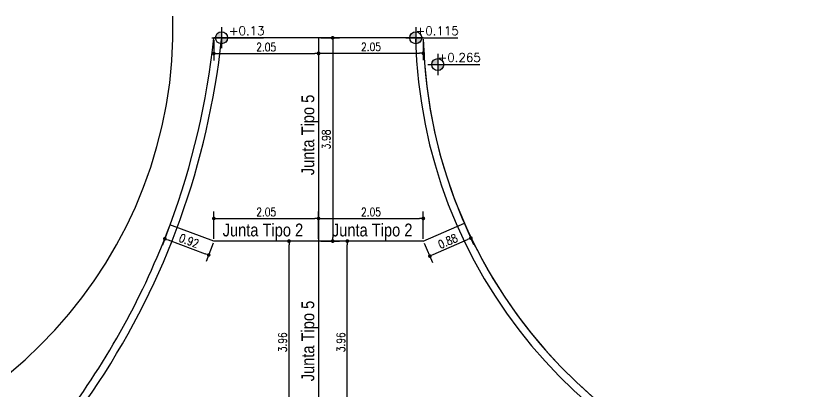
# Model space of a CAD drawing. Header units: millimetres. Extents: x 28448 to 57563, y -116865 to -58388.
# Drawn here: x 28774.42 to 28790.09, y -58446.92 to -58439.56 of the extents above; entities that cross this region are included whole.
import ezdxf

# ---------------------------------------------------------------- set-up
doc = ezdxf.new("R2010")
doc.units = ezdxf.units.MM
doc.header["$PDMODE"] = 35
doc.header["$PDSIZE"] = 0.5
doc.layers.get('DEFPOINTS').update_dxf_attribs({"color": 252, "lineweight": 5})
for name, color, linetype in [('-PA-Cotas', 4, 'Continuous'), ('-PA-Nivel Cero', 251, 'Continuous'), ('Proyecto de Pavimento', 4, 'Continuous')]:
    doc.layers.add(name, color=color, linetype=linetype)
doc.styles.add('Angosta', font='romans.shx', dxfattribs={"width": 0.8})
doc.styles.add('ARIAL', font='ARIALN.TTF')
doc.styles.add('romans', font='romans.shx')
doc.dimstyles.new('JC_1@100', dxfattribs={"dimscale": 0.9, "dimtxt": 0.18, "dimasz": 0.08, "dimexe": 0.15, "dimexo": 0.05, "dimgap": 0.05, "dimtad": 1, "dimzin": 1, "dimdsep": 46, "dimtxsty": 'Angosta', "dimblk1": 'DOT', "dimblk2": 'DOT', "dimsah": 1, "dimcen": 0.09, "dimclrd": 2, "dimclre": 1, "dimclrt": 3, "dimaunit": 1, "dimadec": 3, "dimazin": 0, "dimtfac": 1.8, "dimtmove": 2, "dimatfit": 3, "dimldrblk": 'DOT', "dimfxl": 0.15, "dimtolj": 1, "dimtzin": 0, "dimarcsym": 0})

# ---------------------------------------------------------------- blocks, each defined once
blk = doc.blocks.new('A$C445B3242')
h = blk.add_hatch(color=256)
h.paths.add_polyline_path([(0.195, 0.389, 0.414214), (0, 0.195), (0.195, 0.195)])
h.paths.add_polyline_path([(0.195, 0, 0.414214), (0.389, 0.195), (0.195, 0.195)])
for p, q in [((0.197, 0.544), (0.197, -0.147)), ((0.195, 0.389), (0.195, 0)), ((-0.123, 0.194), (1.565, 0.194)), ((0, 0.195), (0.389, 0.195))]:
    blk.add_line(p, q)
blk.add_circle((0.195, 0.195), 0.195)
blk = doc.blocks.new('_Dot')
at = {"color": 0, "linetype": 'ByBlock', "lineweight": -2}
blk.add_line((-0.5, 0), (-1, 0), dxfattribs=at)
at = {"color": 0, "linetype": 'ByBlock', "const_width": 0.5}
blk.add_lwpolyline([(-0.25, 0, 1), (0.25, 0, 1)], format="xyb", close=True, dxfattribs=at)
blk = doc.blocks.new('*D819')
at = {"layer": 'DEFPOINTS', "color": 0, "transparency": 16777216}
for p in [(28779.759, -58443.965), (28780.338, -58443.965), (28780.338, -58447.927)]:
    blk.add_point(p, dxfattribs=at)
at = {"layer": 'Proyecto de Pavimento', "color": 1, "lineweight": -2, "transparency": 16777216}
for p, q in [((28780.293, -58443.965), (28779.624, -58443.965)), ((28780.293, -58447.927), (28779.624, -58447.927))]:
    blk.add_line(p, q, dxfattribs=at)
at = {"layer": 'Proyecto de Pavimento', "color": 2, "lineweight": -2, "transparency": 16777216}
blk.add_line((28779.759, -58447.855), (28779.759, -58444.037), dxfattribs=at)
at = {"layer": 'Proyecto de Pavimento', "color": 2, "lineweight": -2, "transparency": 16777216, "xscale": 0.072, "yscale": 0.072, "zscale": 0.072}
for p, rotation in [((28779.759, -58443.965), 90), ((28779.759, -58447.927), 270)]:
    blk.add_blockref('_Dot', p, dxfattribs=dict(at, rotation=rotation))
at = {"layer": 'Proyecto de Pavimento', "color": 3, "transparency": 16777216, "insert": (28779.633, -58445.946), "char_height": 0.162, "attachment_point": 5, "rotation": 90, "style": 'Angosta'}
blk.add_mtext('\\A1;3.96', dxfattribs=at)
blk = doc.blocks.new('*D820')
at = {"layer": 'DEFPOINTS', "color": 0, "transparency": 16777216}
for p in [(28780.9, -58443.965), (28781.479, -58443.965), (28781.479, -58447.927)]:
    blk.add_point(p, dxfattribs=at)
at = {"layer": 'Proyecto de Pavimento', "color": 1, "lineweight": -2, "transparency": 16777216}
for p, q in [((28781.434, -58443.965), (28780.765, -58443.965)), ((28781.434, -58447.927), (28780.765, -58447.927))]:
    blk.add_line(p, q, dxfattribs=at)
at = {"layer": 'Proyecto de Pavimento', "color": 2, "lineweight": -2, "transparency": 16777216}
blk.add_line((28780.9, -58447.855), (28780.9, -58444.037), dxfattribs=at)
at = {"layer": 'Proyecto de Pavimento', "color": 2, "lineweight": -2, "transparency": 16777216, "xscale": 0.072, "yscale": 0.072, "zscale": 0.072}
for p, rotation in [((28780.9, -58443.965), 90), ((28780.9, -58447.927), 270)]:
    blk.add_blockref('_Dot', p, dxfattribs=dict(at, rotation=rotation))
at = {"layer": 'Proyecto de Pavimento', "color": 3, "transparency": 16777216, "insert": (28780.774, -58445.946), "char_height": 0.162, "attachment_point": 5, "rotation": 90, "style": 'Angosta'}
blk.add_mtext('\\A1;3.96', dxfattribs=at)
blk = doc.blocks.new('*D821')
at = {"layer": 'DEFPOINTS', "color": 0, "transparency": 16777216}
for p in [(28780.338, -58443.521), (28778.288, -58443.965), (28780.338, -58443.965)]:
    blk.add_point(p, dxfattribs=at)
at = {"layer": 'Proyecto de Pavimento', "color": 1, "lineweight": -2, "transparency": 16777216}
for p, q in [((28778.288, -58443.92), (28778.288, -58443.386)), ((28780.338, -58443.92), (28780.338, -58443.386))]:
    blk.add_line(p, q, dxfattribs=at)
at = {"layer": 'Proyecto de Pavimento', "color": 2, "lineweight": -2, "transparency": 16777216}
blk.add_line((28778.36, -58443.521), (28780.266, -58443.521), dxfattribs=at)
at = {"layer": 'Proyecto de Pavimento', "color": 2, "lineweight": -2, "transparency": 16777216, "xscale": 0.072, "yscale": 0.072, "zscale": 0.072, "rotation": 180}
blk.add_blockref('_Dot', (28778.288, -58443.521), dxfattribs=at)
at = {"layer": 'Proyecto de Pavimento', "color": 2, "lineweight": -2, "transparency": 16777216, "xscale": 0.072, "yscale": 0.072, "zscale": 0.072}
blk.add_blockref('_Dot', (28780.338, -58443.521), dxfattribs=at)
at = {"layer": 'Proyecto de Pavimento', "color": 3, "transparency": 16777216, "insert": (28779.313, -58443.395), "char_height": 0.162, "attachment_point": 5, "style": 'Angosta'}
blk.add_mtext('\\A1;2.05', dxfattribs=at)
blk = doc.blocks.new('*D822')
at = {"layer": 'DEFPOINTS', "color": 0, "transparency": 16777216}
for p in [(28782.388, -58443.521), (28780.338, -58443.965), (28782.388, -58443.965)]:
    blk.add_point(p, dxfattribs=at)
at = {"layer": 'Proyecto de Pavimento', "color": 1, "lineweight": -2, "transparency": 16777216}
for p, q in [((28780.338, -58443.92), (28780.338, -58443.386)), ((28782.388, -58443.92), (28782.388, -58443.386))]:
    blk.add_line(p, q, dxfattribs=at)
at = {"layer": 'Proyecto de Pavimento', "color": 2, "lineweight": -2, "transparency": 16777216}
blk.add_line((28780.41, -58443.521), (28782.316, -58443.521), dxfattribs=at)
at = {"layer": 'Proyecto de Pavimento', "color": 2, "lineweight": -2, "transparency": 16777216, "xscale": 0.072, "yscale": 0.072, "zscale": 0.072, "rotation": 180}
blk.add_blockref('_Dot', (28780.338, -58443.521), dxfattribs=at)
at = {"layer": 'Proyecto de Pavimento', "color": 2, "lineweight": -2, "transparency": 16777216, "xscale": 0.072, "yscale": 0.072, "zscale": 0.072}
blk.add_blockref('_Dot', (28782.388, -58443.521), dxfattribs=at)
at = {"layer": 'Proyecto de Pavimento', "color": 3, "transparency": 16777216, "insert": (28781.363, -58443.395), "char_height": 0.162, "attachment_point": 5, "style": 'Angosta'}
blk.add_mtext('\\A1;2.05', dxfattribs=at)
blk = doc.blocks.new('*D823')
at = {"layer": 'DEFPOINTS', "color": 0, "transparency": 16777216}
for p in [(28783.191, -58443.613), (28782.388, -58443.965), (28783.319, -58443.906)]:
    blk.add_point(p, dxfattribs=at)
at = {"layer": 'Proyecto de Pavimento', "color": 1, "lineweight": -2, "transparency": 16777216}
for p, q in [((28783.209, -58443.654), (28783.373, -58444.03)), ((28782.406, -58444.007), (28782.57, -58444.382))]:
    blk.add_line(p, q, dxfattribs=at)
at = {"layer": 'Proyecto de Pavimento', "color": 2, "lineweight": -2, "transparency": 16777216}
blk.add_line((28782.582, -58444.229), (28783.253, -58443.935), dxfattribs=at)
at = {"layer": 'Proyecto de Pavimento', "color": 2, "lineweight": -2, "transparency": 16777216, "xscale": 0.072, "yscale": 0.072, "zscale": 0.072}
for p, rotation in [((28783.319, -58443.906), 23.68197008356417), ((28782.516, -58444.258), 203.6819700835642)]:
    blk.add_blockref('_Dot', p, dxfattribs=dict(at, rotation=rotation))
at = {"layer": 'Proyecto de Pavimento', "color": 3, "transparency": 16777216, "insert": (28782.867, -58443.967), "char_height": 0.162, "attachment_point": 5, "rotation": 23.682, "style": 'Angosta'}
blk.add_mtext('\\A1;0.88', dxfattribs=at)
blk = doc.blocks.new('*D824')
at = {"layer": 'DEFPOINTS', "color": 0, "transparency": 16777216}
for p in [(28777.43, -58443.646), (28778.288, -58443.965), (28778.187, -58444.237)]:
    blk.add_point(p, dxfattribs=at)
at = {"layer": 'Proyecto de Pavimento', "color": 1, "lineweight": -2, "transparency": 16777216}
for p, q in [((28777.414, -58443.688), (28777.282, -58444.044)), ((28778.272, -58444.007), (28778.14, -58444.364))]:
    blk.add_line(p, q, dxfattribs=at)
at = {"layer": 'Proyecto de Pavimento', "color": 2, "lineweight": -2, "transparency": 16777216}
blk.add_line((28777.396, -58443.943), (28778.119, -58444.212), dxfattribs=at)
at = {"layer": 'Proyecto de Pavimento', "color": 2, "lineweight": -2, "transparency": 16777216, "xscale": 0.072, "yscale": 0.072, "zscale": 0.072}
for p, rotation in [((28777.329, -58443.918), 159.5756058371559), ((28778.187, -58444.237), 339.5756058371559)]:
    blk.add_blockref('_Dot', p, dxfattribs=dict(at, rotation=rotation))
at = {"layer": 'Proyecto de Pavimento', "color": 3, "transparency": 16777216, "insert": (28777.802, -58443.959), "char_height": 0.162, "attachment_point": 5, "rotation": 339.5756, "style": 'Angosta'}
blk.add_mtext('\\A1;0.92', dxfattribs=at)
blk = doc.blocks.new('*D825')
at = {"layer": 'DEFPOINTS', "color": 0, "transparency": 16777216}
for p in [(28780.338, -58439.984), (28782.388, -58439.984), (28782.388, -58440.286)]:
    blk.add_point(p, dxfattribs=at)
at = {"layer": 'Proyecto de Pavimento', "color": 1, "lineweight": -2, "transparency": 16777216}
for p, q in [((28780.338, -58440.029), (28780.338, -58440.421)), ((28782.388, -58440.029), (28782.388, -58440.421))]:
    blk.add_line(p, q, dxfattribs=at)
at = {"layer": 'Proyecto de Pavimento', "color": 2, "lineweight": -2, "transparency": 16777216}
blk.add_line((28780.41, -58440.286), (28782.316, -58440.286), dxfattribs=at)
at = {"layer": 'Proyecto de Pavimento', "color": 2, "lineweight": -2, "transparency": 16777216, "xscale": 0.072, "yscale": 0.072, "zscale": 0.072, "rotation": 180}
blk.add_blockref('_Dot', (28780.338, -58440.286), dxfattribs=at)
at = {"layer": 'Proyecto de Pavimento', "color": 2, "lineweight": -2, "transparency": 16777216, "xscale": 0.072, "yscale": 0.072, "zscale": 0.072}
blk.add_blockref('_Dot', (28782.388, -58440.286), dxfattribs=at)
at = {"layer": 'Proyecto de Pavimento', "color": 3, "transparency": 16777216, "insert": (28781.363, -58440.16), "char_height": 0.162, "attachment_point": 5, "style": 'Angosta'}
blk.add_mtext('\\A1;2.05', dxfattribs=at)
blk = doc.blocks.new('*D826')
at = {"layer": 'DEFPOINTS', "color": 0, "transparency": 16777216}
for p in [(28778.288, -58439.984), (28780.338, -58439.984), (28780.338, -58440.292)]:
    blk.add_point(p, dxfattribs=at)
at = {"layer": 'Proyecto de Pavimento', "color": 1, "lineweight": -2, "transparency": 16777216}
for p, q in [((28778.288, -58440.029), (28778.288, -58440.427)), ((28780.338, -58440.029), (28780.338, -58440.427))]:
    blk.add_line(p, q, dxfattribs=at)
at = {"layer": 'Proyecto de Pavimento', "color": 2, "lineweight": -2, "transparency": 16777216}
blk.add_line((28778.36, -58440.292), (28780.266, -58440.292), dxfattribs=at)
at = {"layer": 'Proyecto de Pavimento', "color": 2, "lineweight": -2, "transparency": 16777216, "xscale": 0.072, "yscale": 0.072, "zscale": 0.072, "rotation": 180}
blk.add_blockref('_Dot', (28778.288, -58440.292), dxfattribs=at)
at = {"layer": 'Proyecto de Pavimento', "color": 2, "lineweight": -2, "transparency": 16777216, "xscale": 0.072, "yscale": 0.072, "zscale": 0.072}
blk.add_blockref('_Dot', (28780.338, -58440.292), dxfattribs=at)
at = {"layer": 'Proyecto de Pavimento', "color": 3, "transparency": 16777216, "insert": (28779.313, -58440.166), "char_height": 0.162, "attachment_point": 5, "style": 'Angosta'}
blk.add_mtext('\\A1;2.05', dxfattribs=at)
blk = doc.blocks.new('*D827')
at = {"layer": 'DEFPOINTS', "color": 0, "transparency": 16777216}
for p in [(28780.338, -58439.984), (28780.338, -58443.965), (28780.614, -58443.965)]:
    blk.add_point(p, dxfattribs=at)
at = {"layer": 'Proyecto de Pavimento', "color": 1, "lineweight": -2, "transparency": 16777216}
for p, q in [((28780.383, -58439.984), (28780.749, -58439.984)), ((28780.383, -58443.965), (28780.749, -58443.965))]:
    blk.add_line(p, q, dxfattribs=at)
at = {"layer": 'Proyecto de Pavimento', "color": 2, "lineweight": -2, "transparency": 16777216}
blk.add_line((28780.614, -58440.056), (28780.614, -58443.893), dxfattribs=at)
at = {"layer": 'Proyecto de Pavimento', "color": 2, "lineweight": -2, "transparency": 16777216, "xscale": 0.072, "yscale": 0.072, "zscale": 0.072}
for p, rotation in [((28780.614, -58439.984), 90), ((28780.614, -58443.965), 270)]:
    blk.add_blockref('_Dot', p, dxfattribs=dict(at, rotation=rotation))
at = {"layer": 'Proyecto de Pavimento', "color": 3, "transparency": 16777216, "insert": (28780.488, -58441.974), "char_height": 0.162, "attachment_point": 5, "rotation": 90, "style": 'Angosta'}
blk.add_mtext('\\A1;3.98', dxfattribs=at)

msp = doc.modelspace()

# ---------------------------------------------------------------- linework, layer by layer
at = {"layer": '-PA-Nivel Cero'}
for centre, radius, start, end in [((28768.7304, -58439.7777, -499.7917), 8.7601, 273.34225, 1.44556), ((28768.7304, -58439.7777, -499.7917), 8.7601, 273.34225, 1.44556), ((28791.9526, -58439.7703, -499.7917), 9.5677, 181.42692, 266.64005)]:
    msp.add_arc(centre, radius, start, end, dxfattribs=at)
at = {"layer": 'Proyecto de Pavimento', "color": 3}
for points in [[(28782.3878, -58439.9835), (28778.2878, -58439.9835)], [(28778.2878, -58443.9653), (28777.43, -58443.6459)], [(28782.3878, -58443.9653), (28783.1905, -58443.6132)], [(28782.3878, -58443.9653), (28778.2878, -58443.9653)]]:
    msp.add_lwpolyline(points, dxfattribs=at)
at = {"layer": 'Proyecto de Pavimento', "color": 7}
msp.add_lwpolyline([(28780.3378, -58439.9835), (28780.3378, -58447.9471)], dxfattribs=at)
at = {"layer": 'Proyecto de Pavimento'}
for centre, radius, start, end in [((28763.396, -58438.4199, -499.7917), 15.1255, 299.31961, 353.97103), ((28763.396, -58438.4199, -499.7917), 14.9755, 339.57561, 353.97103), ((28791.9526, -58439.7703, -499.7917), 9.7177, 181.42692, 258.5367), ((28791.9526, -58439.7703, -499.7917), 9.5677, 181.42692, 203.68197), ((28763.396, -58438.4199, -499.7917), 14.9755, 322.86145, 339.57561), ((28791.9526, -58439.7703, -499.7917), 9.5677, 203.68197, 232.10646)]:
    msp.add_arc(centre, radius, start, end, dxfattribs=at)

# ---------------------------------------------------------------- block references
at = {"layer": 'Proyecto de Pavimento', "xscale": 0.6000000000931323, "yscale": 0.6000000000931323, "zscale": 0.6000000000931323}
for p in [(28778.3211, -58440.1, -499.7917), (28782.1226, -58440.1, -499.7917), (28782.5526, -58440.6243)]:
    msp.add_blockref('A$C445B3242', p, dxfattribs=at)

# ---------------------------------------------------------------- texts
at = {"layer": '-PA-Cotas', "linetype": 'Continuous', "char_height": 0.17, "width": 12.695578, "attachment_point": 3, "rotation": 0.13103, "style": 'romans'}
for s, insert in [('+0.13', (28779.2807, -58439.76, -499.7917)), ('+0.115', (28783.0822, -58439.76, -499.7917)), ('+0.265', (28783.5122, -58440.2843))]:
    msp.add_mtext(s, dxfattribs=dict(at, insert=insert))
at = {"layer": 'Proyecto de Pavimento', "color": 0, "style": 'ARIAL'}
for p in [(28780.2533, -58442.6743), (28780.2533, -58446.7099)]:
    msp.add_text('Junta Tipo 5', height=0.25, rotation=90, dxfattribs=at).set_placement(p)
for p in [(28778.4603, -58443.8726), (28780.5986, -58443.8726)]:
    msp.add_text('Junta Tipo 2', height=0.25, dxfattribs=at).set_placement(p)

# ---------------------------------------------------------------- dimensions: what is measured, and where the dimension line sits
at = {"layer": 'Proyecto de Pavimento'}
for base, p1, p2, picture, middle in [((28780.3378, -58440.292), (28778.2878, -58439.9835), (28780.3378, -58439.9835), '*D826', (28779.3128, -58440.166)), ((28782.3878, -58440.2859), (28780.3378, -58439.9835), (28782.3878, -58439.9835), '*D825', (28781.3628, -58440.1599)), ((28780.3378, -58443.5208), (28778.2878, -58443.9653), (28780.3378, -58443.9653), '*D821', (28779.3128, -58443.3948)), ((28782.3878, -58443.5208), (28780.3378, -58443.9653), (28782.3878, -58443.9653), '*D822', (28781.3628, -58443.3948))]:
    dim = msp.add_linear_dim(base=base, p1=p1, p2=p2, dimstyle='JC_1@100', dxfattribs=at)
    dim.commit()
    dim.dimension.update_dxf_attribs({"geometry": picture, "text_midpoint": middle})
for base, p1, p2, picture, middle in [((28780.6144, -58443.9653), (28780.3378, -58439.9835), (28780.3378, -58443.9653), '*D827', (28780.4884, -58441.9744)), ((28779.7593, -58443.9653), (28780.3378, -58447.9271), (28780.3378, -58443.9653), '*D819', (28779.6333, -58445.9462)), ((28780.9003, -58443.9653), (28781.4787, -58447.9271), (28781.4787, -58443.9653), '*D820', (28780.7743, -58445.9462))]:
    dim = msp.add_linear_dim(base=base, p1=p1, p2=p2, angle=90, dimstyle='JC_1@100', dxfattribs=at)
    dim.commit()
    dim.dimension.update_dxf_attribs({"geometry": picture, "text_midpoint": middle})
for p1, p2, distance, picture, middle in [((28777.43, -58443.6459), (28778.2878, -58443.9653), -0.29, '*D824', (28777.8017, -58443.9592)), ((28782.3878, -58443.9653), (28783.1905, -58443.6132), -0.3196, '*D823', (28782.8669, -58443.9665))]:
    dim = msp.add_aligned_dim(p1=p1, p2=p2, distance=distance, dimstyle='JC_1@100', dxfattribs=at)
    dim.commit()
    dim.dimension.update_dxf_attribs({"geometry": picture, "text_midpoint": middle})

doc.saveas('drawing.dxf')
